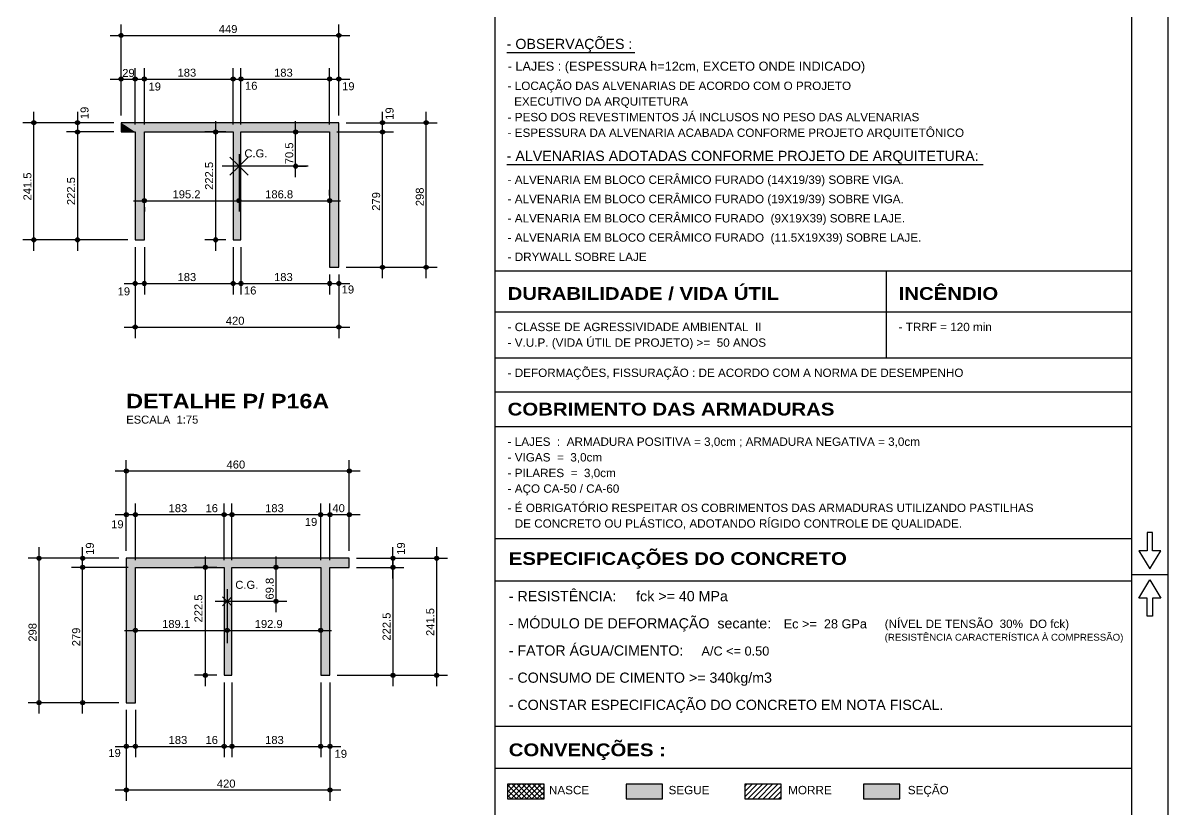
# Model space of a CAD drawing. Extents: x 0 to 13080, y 0 to 6750.
# Drawn here: x 10719 to 13080, y 1766 to 3387 of the extents above; entities that cross this region are included whole.
import ezdxf

# ---------------------------------------------------------------- set-up
doc = ezdxf.new("R2010")
doc.units = 0
doc.header["$MEASUREMENT"] = 0
doc.linetypes.add('ESTILO_TQS_0007', pattern=[2.1, 1.5, -0.2, 0.2, -0.2])
for name, color, linetype in [('MTH-179', 1, 'CONTINUOUS'), ('MTH-18', 1, 'CONTINUOUS'), ('MTH-226', 6, 'CONTINUOUS'), ('MTH-230', 1, 'CONTINUOUS'), ('MTH-COTAS7', 31, 'CONTINUOUS'), ('MTH-EIXO-217', 8, 'CONTINUOUS'), ('MTH-HACHURA-PILAR', 1, 'CONTINUOUS'), ('MTH-LINHA-SEÇÃO', 16, 'CONTINUOUS'), ('MTH-MARGEM', 5, 'CONTINUOUS'), ('MTH-PILAR-MORRE', 5, 'CONTINUOUS'), ('MTH-PILAR-NASCE', 5, 'CONTINUOUS'), ('MTH-PILAR-SEGUE', 5, 'CONTINUOUS'), ('MTH-SIMB_COTA', 3, 'CONTINUOUS'), ('MTH-SOMBRA21', 150, 'CONTINUOUS'), ('MTH-SOMBRA25', 253, 'CONTINUOUS'), ('MTH-TXT-NEGRITO', 5, 'CONTINUOUS'), ('MTH-TXT-NOTAS', 3, 'CONTINUOUS'), ('MTH-TXT2', 5, 'CONTINUOUS')]:
    doc.layers.add(name, color=color, linetype=linetype)
doc.styles.add('TQS_ARIAL', font='arial.ttf')
doc.styles.add('TQS_ARIAL_BLACK', font='ariblk.ttf')

msp = doc.modelspace()

# ---------------------------------------------------------------- linework, layer by layer
at = {"layer": 'MTH-179', "linetype": 'Continuous'}
for p, q in [((13080, 0), (13080, 6750)), ((13005, 2250), (13080, 2250))]:
    msp.add_line(p, q, dxfattribs=at)
for points in [[(13042.5, 2261.25), (13065, 2298.75), (13048.125, 2298.75), (13048.125, 2336.25), (13036.875, 2336.25), (13036.875, 2298.75), (13020, 2298.75), (13042.5, 2261.25)], [(13042.5, 2238.75), (13065, 2201.25), (13048.125, 2201.25), (13048.125, 2163.75), (13036.875, 2163.75), (13036.875, 2201.25), (13020, 2201.25), (13042.5, 2238.75)]]:
    msp.add_lwpolyline(points, dxfattribs=at)
at = {"layer": 'MTH-18', "linetype": 'Continuous'}
for p, q in [((11692.500316, 2791.438613), (13005.000316, 2791.438613)), ((11692.500316, 2555.20104), (13005.000316, 2555.20104)), ((11692.500206, 2236.860211), (13005.000206, 2236.860211)), ((11692.500158, 1850.317545), (13005.000006, 1850.317545))]:
    msp.add_line(p, q, dxfattribs=at)
at = {"layer": 'MTH-226', "linetype": 'Continuous'}
for p, q in [((11692.500316, 2876.188613), (13005.000316, 2876.188613)), ((12498.750357, 2876.188613), (12498.750357, 2696.938613)), ((11692.500275, 2696.938613), (13005.000275, 2696.938613)), ((11692.500316, 2626.45104), (13005.000316, 2626.45104)), ((11692.500316, 2323.860211), (13005.000316, 2323.860211)), ((11692.500316, 2323.860211), (13005.000316, 2323.860211)), ((11692.500158, 1937.317545), (13005.000006, 1937.317545))]:
    msp.add_line(p, q, dxfattribs=at)
at = {"layer": 'MTH-230', "linetype": 'Continuous'}
for p, q in [((11692.499993, 75), (11692.499993, 6675)), ((11716.262098, 3326.035235), (11980.283165, 3326.035235)), ((11716.262098, 3095.067938), (12698.460892, 3095.067938))]:
    msp.add_line(p, q, dxfattribs=at)
at = {"layer": 'MTH-COTAS7', "linetype": 'Continuous'}
for p, q in [((10921.196585, 3196.486818), (10921.196585, 3383.986818)), ((11370.196586, 3196.486818), (11370.196586, 3383.986818)), ((10898.696585, 3361.486818), (11392.696586, 3361.486818)), ((10921.196585, 3196.486818), (10921.196585, 3293.986818)), ((10950.196586, 3177.486818), (10950.196586, 3293.986818)), ((10950.196586, 3177.486818), (10950.196586, 3293.986818)), ((10969.196586, 3177.486821), (10969.196586, 3293.986818)), ((10969.196586, 3177.486821), (10969.196586, 3293.986818)), ((11152.196586, 3177.486821), (11152.196586, 3293.986818)), ((11152.196586, 3177.486821), (11152.196586, 3293.986818)), ((11168.196586, 3177.486825), (11168.196586, 3293.986818)), ((11168.196586, 3177.486825), (11168.196586, 3293.986818)), ((11351.196586, 3177.486825), (11351.196586, 3293.986818)), ((11351.196586, 3177.486825), (11351.196586, 3293.986818)), ((11370.196586, 3196.486818), (11370.196586, 3293.986818)), ((10898.696585, 3271.486818), (10972.696586, 3271.486818)), ((10927.696586, 3271.486818), (10991.696586, 3271.486818)), ((10946.696586, 3271.486818), (11174.696586, 3271.486818)), ((11129.696586, 3271.486818), (11190.696586, 3271.486818)), ((11145.696586, 3271.486818), (11373.696586, 3271.486818)), ((11328.696586, 3271.486818), (11392.696586, 3271.486818)), ((10741.196585, 2917.486827), (10741.196585, 3203.986818)), ((10831.196585, 3203.986818), (10831.196585, 3139.986818)), ((11460.196586, 3139.986825), (11460.196586, 3203.986818)), ((11550.196586, 2860.986818), (11550.196586, 3203.986818)), ((10906.196585, 3181.486818), (10718.696585, 3181.486818)), ((10906.196585, 3181.486818), (10808.696585, 3181.486818)), ((10831.196585, 3184.986818), (10831.196585, 2917.486827)), ((11116.212602, 2917.486827), (11116.212602, 3184.986821)), ((11281.091981, 3069.457692), (11281.091981, 3184.986825)), ((11385.196586, 3181.486818), (11572.696586, 3181.486818)), ((11385.196586, 3181.486818), (11482.696586, 3181.486818)), ((11460.196586, 2860.986818), (11460.196586, 3184.986825)), ((10906.196585, 3162.486818), (10808.696585, 3162.486818)), ((10906.196585, 3162.486818), (10808.696585, 3162.486818)), ((11137.196586, 3162.486821), (11093.712602, 3162.486821)), ((11281.830567, 3162.486825), (11303.591981, 3162.486825)), ((11366.196586, 3162.486825), (11482.696586, 3162.486825)), ((11366.196586, 3162.486825), (11482.696586, 3162.486825)), ((11164.430598, 3091.957692), (11145.680598, 3110.707692)), ((11164.430598, 3091.957692), (11183.180598, 3110.707692)), ((11164.430598, 3091.957692), (11145.680598, 3073.207692)), ((11164.430598, 3091.957692), (11183.180598, 3073.207692)), ((11279.060371, 3091.957692), (11303.591981, 3091.957692)), ((11351.196586, 3031.663843), (11351.196586, 3043.229473)), ((10946.696586, 3020.729473), (11186.930598, 3020.729473)), ((10969.196586, 3007.281114), (10969.196586, 2998.229473)), ((11141.930598, 3020.729473), (11373.696586, 3020.729473)), ((11164.430598, 3021.679252), (11164.430598, 2998.229473)), ((11164.430598, 3021.679252), (11164.430598, 2998.229473)), ((10935.196586, 2939.986827), (10718.696585, 2939.986827)), ((10935.196586, 2939.986827), (10808.696585, 2939.986827)), ((11137.196586, 2939.986827), (11093.712602, 2939.986827)), ((10950.196586, 2924.986827), (10950.196586, 2737.486827)), ((10950.196586, 2924.986827), (10950.196586, 2827.486827)), ((10969.196586, 2924.986827), (10969.196586, 2827.486827)), ((10969.196586, 2924.986827), (10969.196586, 2827.486827)), ((11152.196586, 2924.986827), (11152.196586, 2827.486827)), ((11152.196586, 2924.986827), (11152.196586, 2827.486827)), ((11168.196586, 2924.986827), (11168.196586, 2827.486827)), ((11168.196586, 2924.986827), (11168.196586, 2827.486827)), ((11385.196586, 2883.486818), (11482.696586, 2883.486818)), ((11385.196586, 2883.486818), (11572.696586, 2883.486818)), ((11351.196586, 2868.486818), (11351.196586, 2827.486827)), ((11351.196586, 2868.486818), (11351.196586, 2827.486827)), ((11370.196586, 2868.486818), (11370.196586, 2737.486827)), ((11370.196586, 2868.486818), (11370.196586, 2827.486827)), ((10927.696586, 2849.986827), (10991.696586, 2849.986827)), ((10946.696586, 2849.986827), (11174.696586, 2849.986827)), ((11129.696586, 2849.986827), (11190.696586, 2849.986827)), ((11145.696586, 2849.986827), (11373.696586, 2849.986827)), ((11328.696586, 2849.986827), (11392.696586, 2849.986827)), ((10927.696586, 2759.986827), (11392.696586, 2759.986827)), ((10931.741438, 2298.388406), (10931.741438, 2485.888406)), ((11391.741439, 2298.388406), (11391.741439, 2485.888406)), ((10909.241438, 2463.388406), (11414.241439, 2463.388406)), ((10931.741438, 2298.388406), (10931.741438, 2395.888406)), ((10950.741438, 2279.388413), (10950.741438, 2395.888406)), ((10950.741438, 2279.388413), (10950.741438, 2395.888406)), ((11133.741438, 2279.388413), (11133.741438, 2395.888406)), ((11133.741438, 2279.388413), (11133.741438, 2395.888406)), ((11149.741438, 2279.388409), (11149.741438, 2395.888406)), ((11149.741438, 2279.388409), (11149.741438, 2395.888406)), ((11332.741438, 2279.388409), (11332.741438, 2395.888406)), ((11332.741438, 2279.388409), (11332.741438, 2395.888406)), ((11351.741438, 2279.388406), (11351.741438, 2395.888406)), ((11351.741438, 2279.388406), (11351.741438, 2395.888406)), ((11391.741439, 2298.388406), (11391.741439, 2395.888406)), ((10909.241438, 2373.388406), (10973.241438, 2373.388406)), ((10928.241438, 2373.388406), (11156.241438, 2373.388406)), ((11111.241438, 2373.388406), (11172.241438, 2373.388406)), ((11127.241438, 2373.388406), (11355.241438, 2373.388406)), ((11310.241438, 2373.388406), (11374.241438, 2373.388406)), ((11329.241438, 2373.388406), (11414.241439, 2373.388406)), ((10751.741438, 2305.888406), (10751.741438, 1962.888406)), ((10841.741438, 2241.888413), (10841.741438, 2305.888406)), ((11481.741439, 2241.888406), (11481.741439, 2305.888406)), ((11571.741439, 2305.888406), (11571.741439, 2019.388415)), ((10916.741438, 2283.388406), (10729.241438, 2283.388406)), ((10916.741438, 2283.388406), (10819.241438, 2283.388406)), ((10841.741438, 1962.888406), (10841.741438, 2286.888413)), ((11094.878847, 2019.388415), (11094.878847, 2286.888413)), ((11240.720015, 2172.12553), (11240.720015, 2286.888409)), ((11406.741439, 2283.388406), (11594.241439, 2283.388406)), ((11406.741439, 2283.388406), (11504.241439, 2283.388406)), ((11481.741439, 2286.888406), (11481.741439, 2019.388415)), ((10935.741438, 2264.388413), (10819.241438, 2264.388413)), ((10935.741438, 2264.388413), (10819.241438, 2264.388413)), ((11118.741438, 2264.388413), (11072.378847, 2264.388413)), ((11249.183733, 2264.388409), (11263.220015, 2264.388409)), ((11406.741439, 2264.388406), (11504.241439, 2264.388406)), ((11406.741439, 2264.388406), (11504.241439, 2264.388406)), ((11149.263965, 2204.00053), (11130.513965, 2185.25053)), ((11130.513965, 2204.00053), (11149.263965, 2185.25053)), ((11236.455184, 2194.62553), (11263.220015, 2194.62553)), ((10950.741438, 2134.188535), (10950.741438, 2157.090079)), ((10928.241438, 2134.590079), (11162.388965, 2134.590079)), ((11117.388965, 2134.590079), (11355.241438, 2134.590079)), ((11332.741438, 2131.245302), (11332.741438, 2112.090079)), ((11118.741438, 2041.888415), (11072.378847, 2041.888415)), ((11366.741438, 2041.888415), (11594.241439, 2041.888415)), ((11366.741438, 2041.888415), (11504.241439, 2041.888415)), ((11133.741438, 2026.888415), (11133.741438, 1872.888406)), ((11133.741438, 2026.888415), (11133.741438, 1872.888406)), ((11149.741438, 2026.888415), (11149.741438, 1872.888406)), ((11149.741438, 2026.888415), (11149.741438, 1872.888406)), ((11332.741438, 2026.888415), (11332.741438, 1872.888406)), ((11332.741438, 2026.888415), (11332.741438, 1872.888406)), ((11351.741438, 2026.888415), (11351.741438, 1782.888406)), ((11351.741438, 2026.888415), (11351.741438, 1872.888406)), ((10916.741438, 1985.388406), (10729.241438, 1985.388406)), ((10916.741438, 1985.388406), (10819.241438, 1985.388406)), ((10931.741438, 1970.388406), (10931.741438, 1782.888406)), ((10931.741438, 1970.388406), (10931.741438, 1872.888406)), ((10950.741438, 1970.388406), (10950.741438, 1872.888406)), ((10950.741438, 1970.388406), (10950.741438, 1872.888406)), ((10909.241438, 1895.388406), (10973.241438, 1895.388406)), ((10928.241438, 1895.388406), (11156.241438, 1895.388406)), ((11111.241438, 1895.388406), (11172.241438, 1895.388406)), ((11127.241438, 1895.388406), (11355.241438, 1895.388406)), ((11310.241438, 1895.388406), (11374.241438, 1895.388406)), ((10909.241438, 1805.388406), (11374.241438, 1805.388406))]:
    msp.add_line(p, q, dxfattribs=at)
at = {"layer": 'MTH-EIXO-217', "linetype": 'ESTILO_TQS_0007'}
for p, q in [((11164.430598, 3116.957692), (11164.430598, 3017.118637)), ((11307.031212, 3091.957692), (11129.696586, 3091.957692)), ((11139.888965, 2219.62553), (11139.888965, 2108.311935)), ((11114.888965, 2194.62553), (11262.048934, 2194.62553))]:
    msp.add_line(p, q, dxfattribs=at)
at = {"layer": 'MTH-HACHURA-PILAR', "linetype": 'Continuous'}
for p, q in [((11718.164134, 1790.384926), (11744.855577, 1817.076369)), ((11718.164134, 1800.991528), (11734.248975, 1817.076369)), ((11718.164134, 1811.59813), (11723.642373, 1817.076369)), ((11718.164134, 1815.859658), (11746.948156, 1787.075636)), ((11718.164134, 1805.253056), (11736.341554, 1787.075636)), ((11718.164134, 1794.646454), (11725.734952, 1787.075636)), ((11725.461446, 1787.075636), (11755.462178, 1817.076369)), ((11727.554025, 1817.076369), (11757.554757, 1787.075636)), ((11736.068048, 1787.075636), (11766.06878, 1817.076369)), ((11738.160627, 1817.076369), (11768.161359, 1787.075636)), ((11746.674649, 1787.075636), (11776.675382, 1817.076369)), ((11748.767228, 1817.076369), (11778.767961, 1787.075636)), ((11757.281251, 1787.075636), (11787.281983, 1817.076369)), ((11759.37383, 1817.076369), (11789.374563, 1787.075636)), ((11767.887853, 1787.075636), (11793.164134, 1812.351918)), ((11769.980432, 1817.076369), (11793.164134, 1793.892666)), ((11778.494454, 1787.075636), (11793.164134, 1801.745316)), ((11780.587034, 1817.076369), (11793.164134, 1804.499268)), ((11791.193635, 1817.076369), (11793.164134, 1815.10587)), ((12207.164134, 1791.481247), (12232.759256, 1817.076369)), ((12207.164134, 1802.087849), (12222.152654, 1817.076369)), ((12207.164134, 1812.694451), (12211.546052, 1817.076369)), ((12213.365125, 1787.075636), (12243.365857, 1817.076369)), ((12223.971727, 1787.075636), (12253.972459, 1817.076369)), ((12234.578328, 1787.075636), (12264.579061, 1817.076369)), ((12245.18493, 1787.075636), (12275.185662, 1817.076369)), ((12255.791532, 1787.075636), (12282.164134, 1813.448239)), ((12266.398133, 1787.075636), (12282.164134, 1802.841637)), ((11789.101056, 1787.075636), (11793.164134, 1791.138714)), ((12277.004735, 1787.075636), (12282.164134, 1792.235035))]:
    msp.add_line(p, q, dxfattribs=at)
at = {"layer": 'MTH-LINHA-SEÇÃO', "linetype": 'Continuous'}
msp.add_lwpolyline([(12451.664134, 1787.075636), (12526.664134, 1787.075636), (12526.664134, 1817.076369), (12451.664134, 1817.076369), (12451.664134, 1787.075636)], dxfattribs=at)
at = {"layer": 'MTH-MARGEM', "linetype": 'Continuous'}
msp.add_line((13005, 74.999931), (13005, 6675), dxfattribs=at)
at = {"layer": 'MTH-PILAR-MORRE', "linetype": 'Continuous'}
msp.add_lwpolyline([(12207.164134, 1787.075636), (12282.164134, 1787.075636), (12282.164134, 1817.076369), (12207.164134, 1817.076369), (12207.164134, 1787.075636)], dxfattribs=at)
at = {"layer": 'MTH-PILAR-NASCE', "linetype": 'Continuous'}
msp.add_lwpolyline([(11718.164134, 1787.075636), (11793.164134, 1787.075636), (11793.164134, 1817.076369), (11718.164134, 1817.076369), (11718.164134, 1787.075636)], dxfattribs=at)
at = {"layer": 'MTH-PILAR-SEGUE', "linetype": 'Continuous'}
for points in [[(10950.196586, 2939.986827), (10969.196586, 2939.986827), (10969.196586, 3162.486821), (11152.196586, 3162.486821), (11152.196586, 2939.986827), (11168.196586, 2939.986827), (11168.196586, 3162.486825), (11351.196586, 3162.486825), (11351.196586, 2883.486818), (11370.196586, 2883.486818), (11370.196586, 3181.486818), (10921.196585, 3181.486818), (10921.196585, 3162.486818), (10950.196586, 3162.486818), (10950.196586, 2939.986827)], [(11351.741438, 2041.888415), (11351.741438, 2264.388406), (11391.741439, 2264.388406), (11391.741439, 2283.388406), (10931.741438, 2283.388406), (10931.741438, 1985.388406), (10950.741438, 1985.388406), (10950.741438, 2264.388413), (11133.741438, 2264.388413), (11133.741438, 2041.888415), (11149.741438, 2041.888415), (11149.741438, 2264.388409), (11332.741438, 2264.388409), (11332.741438, 2041.888415), (11351.741438, 2041.888415)], [(11962.664134, 1787.075636), (12037.664134, 1787.075636), (12037.664134, 1817.076369), (11962.664134, 1817.076369), (11962.664134, 1787.075636)]]:
    msp.add_lwpolyline(points, dxfattribs=at)
at = {"layer": 'MTH-SIMB_COTA', "linetype": 'Continuous'}
for centre, radius in [((10921.196585, 3361.486818), 4.200001), ((10921.196585, 3361.486818), 2.1), ((11370.196586, 3361.486818), 4.200001), ((11370.196586, 3361.486818), 2.1), ((10921.196585, 3271.486818), 4.200001), ((10921.196585, 3271.486818), 2.1), ((10950.196586, 3271.486818), 4.200001), ((10950.196586, 3271.486818), 4.200001), ((10950.196586, 3271.486818), 2.1), ((10950.196586, 3271.486818), 2.1), ((10969.196586, 3271.486818), 4.200001), ((10969.196586, 3271.486818), 4.200001), ((10969.196586, 3271.486818), 2.1), ((10969.196586, 3271.486818), 2.1), ((11152.196586, 3271.486818), 4.200001), ((11152.196586, 3271.486818), 4.200001), ((11152.196586, 3271.486818), 2.1), ((11152.196586, 3271.486818), 2.1), ((11168.196586, 3271.486818), 4.200001), ((11168.196586, 3271.486818), 4.200001), ((11168.196586, 3271.486818), 2.1), ((11168.196586, 3271.486818), 2.1), ((11351.196586, 3271.486818), 4.200001), ((11351.196586, 3271.486818), 4.200001), ((11351.196586, 3271.486818), 2.1), ((11351.196586, 3271.486818), 2.1), ((11370.196586, 3271.486818), 4.200001), ((11370.196586, 3271.486818), 2.1), ((10741.196585, 3181.486818), 4.200001), ((10741.196585, 3181.486818), 2.1), ((10831.196585, 3181.486818), 4.200001), ((10831.196585, 3162.486818), 4.200001), ((10831.196585, 3162.486818), 4.200001), ((10831.196585, 3181.486818), 2.1), ((10831.196585, 3162.486818), 2.1), ((10831.196585, 3162.486818), 2.1), ((11116.212602, 3162.486821), 4.200001), ((11116.212602, 3162.486821), 2.1), ((11281.091981, 3162.486825), 4.200001), ((11281.091981, 3162.486825), 2.1), ((11460.196586, 3181.486818), 4.200001), ((11460.196586, 3162.486825), 4.200001), ((11460.196586, 3162.486825), 4.200001), ((11460.196586, 3181.486818), 2.1), ((11460.196586, 3162.486825), 2.1), ((11460.196586, 3162.486825), 2.1), ((11550.196586, 3181.486818), 4.200001), ((11550.196586, 3181.486818), 2.1), ((11281.091981, 3091.957692), 4.200001), ((11281.091981, 3091.957692), 2.1), ((10969.196586, 3020.729473), 4.200001), ((10969.196586, 3020.729473), 2.1), ((11164.430598, 3020.729473), 4.200001), ((11164.430598, 3020.729473), 4.200001), ((11164.430598, 3020.729473), 2.1), ((11164.430598, 3020.729473), 2.1), ((11351.196586, 3020.729473), 4.200001), ((11351.196586, 3020.729473), 2.1), ((10741.196585, 2939.986827), 4.200001), ((10741.196585, 2939.986827), 2.1), ((10831.196585, 2939.986827), 4.200001), ((10831.196585, 2939.986827), 2.1), ((11116.212602, 2939.986827), 4.200001), ((11116.212602, 2939.986827), 2.1), ((11460.196586, 2883.486818), 4.200001), ((11460.196586, 2883.486818), 2.1), ((11550.196586, 2883.486818), 4.200001), ((11550.196586, 2883.486818), 2.1), ((10950.196586, 2849.986827), 4.200001), ((10950.196586, 2849.986827), 2.1), ((10969.196586, 2849.986827), 4.200001), ((10969.196586, 2849.986827), 4.200001), ((10969.196586, 2849.986827), 2.1), ((10969.196586, 2849.986827), 2.1), ((11152.196586, 2849.986827), 4.200001), ((11152.196586, 2849.986827), 4.200001), ((11152.196586, 2849.986827), 2.1), ((11152.196586, 2849.986827), 2.1), ((11168.196586, 2849.986827), 4.200001), ((11168.196586, 2849.986827), 4.200001), ((11168.196586, 2849.986827), 2.1), ((11168.196586, 2849.986827), 2.1), ((11351.196586, 2849.986827), 4.200001), ((11351.196586, 2849.986827), 4.200001), ((11351.196586, 2849.986827), 2.1), ((11351.196586, 2849.986827), 2.1), ((11370.196586, 2849.986827), 4.200001), ((11370.196586, 2849.986827), 2.1), ((10950.196586, 2759.986827), 4.200001), ((11370.196586, 2759.986827), 4.200001), ((10950.196586, 2759.986827), 2.1), ((11370.196586, 2759.986827), 2.1), ((10931.741438, 2463.388406), 4.200001), ((10931.741438, 2463.388406), 2.1), ((11391.741439, 2463.388406), 4.200001), ((11391.741439, 2463.388406), 2.1), ((10931.741438, 2373.388406), 4.200001), ((10931.741438, 2373.388406), 2.1), ((10950.741438, 2373.388406), 4.200001), ((10950.741438, 2373.388406), 4.200001), ((10950.741438, 2373.388406), 2.1), ((10950.741438, 2373.388406), 2.1), ((11133.741438, 2373.388406), 4.200001), ((11133.741438, 2373.388406), 4.200001), ((11133.741438, 2373.388406), 2.1), ((11133.741438, 2373.388406), 2.1), ((11149.741438, 2373.388406), 4.200001), ((11149.741438, 2373.388406), 4.200001), ((11149.741438, 2373.388406), 2.1), ((11149.741438, 2373.388406), 2.1), ((11332.741438, 2373.388406), 4.200001), ((11332.741438, 2373.388406), 4.200001), ((11332.741438, 2373.388406), 2.1), ((11332.741438, 2373.388406), 2.1), ((11351.741438, 2373.388406), 4.200001), ((11351.741438, 2373.388406), 4.200001), ((11351.741438, 2373.388406), 2.1), ((11351.741438, 2373.388406), 2.1), ((11391.741439, 2373.388406), 4.200001), ((11391.741439, 2373.388406), 2.1), ((10751.741438, 2283.388406), 4.200001), ((10751.741438, 2283.388406), 2.1), ((10841.741438, 2283.388406), 4.200001), ((10841.741438, 2264.388413), 4.200001), ((10841.741438, 2264.388413), 4.200001), ((10841.741438, 2283.388406), 2.1), ((11094.878847, 2264.388413), 4.200001), ((11240.720015, 2264.388409), 4.200001), ((11481.741439, 2283.388406), 4.200001), ((11481.741439, 2264.388406), 4.200001), ((11481.741439, 2264.388406), 4.200001), ((11481.741439, 2283.388406), 2.1), ((11571.741439, 2283.388406), 4.200001), ((11571.741439, 2283.388406), 2.1), ((10841.741438, 2264.388413), 2.1), ((10841.741438, 2264.388413), 2.1), ((11094.878847, 2264.388413), 2.1), ((11240.720015, 2264.388409), 2.1), ((11481.741439, 2264.388406), 2.1), ((11481.741439, 2264.388406), 2.1), ((11240.720015, 2194.62553), 4.200001), ((11240.720015, 2194.62553), 2.1), ((10950.741438, 2134.590079), 4.200001), ((10950.741438, 2134.590079), 2.1), ((11139.888965, 2134.590079), 4.200001), ((11139.888965, 2134.590079), 4.200001), ((11139.888965, 2134.590079), 2.1), ((11139.888965, 2134.590079), 2.1), ((11332.741438, 2134.590079), 4.200001), ((11332.741438, 2134.590079), 2.1), ((11094.878847, 2041.888415), 4.200001), ((11094.878847, 2041.888415), 2.1), ((11481.741439, 2041.888415), 4.200001), ((11481.741439, 2041.888415), 2.1), ((11571.741439, 2041.888415), 4.200001), ((11571.741439, 2041.888415), 2.1), ((10751.741438, 1985.388406), 4.200001), ((10751.741438, 1985.388406), 2.1), ((10841.741438, 1985.388406), 4.200001), ((10841.741438, 1985.388406), 2.1), ((10931.741438, 1895.388406), 4.200001), ((10931.741438, 1895.388406), 2.1), ((10950.741438, 1895.388406), 4.200001), ((10950.741438, 1895.388406), 4.200001), ((10950.741438, 1895.388406), 2.1), ((10950.741438, 1895.388406), 2.1), ((11133.741438, 1895.388406), 4.200001), ((11133.741438, 1895.388406), 4.200001), ((11133.741438, 1895.388406), 2.1), ((11133.741438, 1895.388406), 2.1), ((11149.741438, 1895.388406), 4.200001), ((11149.741438, 1895.388406), 4.200001), ((11149.741438, 1895.388406), 2.1), ((11149.741438, 1895.388406), 2.1), ((11332.741438, 1895.388406), 4.200001), ((11332.741438, 1895.388406), 4.200001), ((11332.741438, 1895.388406), 2.1), ((11332.741438, 1895.388406), 2.1), ((11351.741438, 1895.388406), 4.200001), ((11351.741438, 1895.388406), 2.1), ((10931.741438, 1805.388406), 4.200001), ((10931.741438, 1805.388406), 2.1), ((11351.741438, 1805.388406), 4.200001), ((11351.741438, 1805.388406), 2.1)]:
    msp.add_circle(centre, radius, dxfattribs=at)
at = {"layer": 'MTH-SOMBRA21', "linetype": 'Continuous'}
for points in [[(12451.664134, 1787.075636), (12526.664134, 1787.075636), (12526.664134, 1817.076369)], [(12451.664134, 1787.075636), (12526.664134, 1817.076369), (12451.664134, 1817.076369)], [(12451.664134, 1787.075636), (12451.664134, 1817.076369), (12451.664134, 1787.075636)]]:
    msp.add_solid(points, dxfattribs=at)
at = {"layer": 'MTH-SOMBRA25', "linetype": 'Continuous'}
for points in [[(11370.196586, 3181.486818), (10921.196585, 3181.486818), (10950.196586, 3162.486818)], [(10950.196586, 3162.486818), (10921.196585, 3181.486818), (10921.196585, 3162.486818)], [(11370.196586, 3181.486818), (10950.196586, 3162.486818), (10969.196586, 3162.486821)], [(11370.196586, 3181.486818), (10969.196586, 3162.486821), (11152.196586, 3162.486821)], [(11370.196586, 3181.486818), (11152.196586, 3162.486821), (11168.196586, 3162.486825)], [(11370.196586, 3181.486818), (11168.196586, 3162.486825), (11351.196586, 3162.486825)], [(11370.196586, 3181.486818), (11351.196586, 3162.486825), (11351.196586, 2883.486818)], [(11370.196586, 3181.486818), (11351.196586, 2883.486818), (11370.196586, 2883.486818)], [(10969.196586, 3162.486821), (10950.196586, 3162.486818), (10950.196586, 2939.986827)], [(10969.196586, 3162.486821), (10950.196586, 2939.986827), (10969.196586, 2939.986827)], [(11168.196586, 3162.486825), (11152.196586, 3162.486821), (11152.196586, 2939.986827)], [(11168.196586, 3162.486825), (11152.196586, 2939.986827), (11168.196586, 2939.986827)], [(11391.741439, 2283.388406), (10931.741438, 2283.388406), (10950.741438, 2264.388413)], [(10931.741438, 2283.388406), (10931.741438, 1985.388406), (10950.741438, 1985.388406)], [(10931.741438, 2283.388406), (10950.741438, 1985.388406), (10950.741438, 2264.388413)], [(11391.741439, 2283.388406), (10950.741438, 2264.388413), (11133.741438, 2264.388413)], [(11391.741439, 2283.388406), (11133.741438, 2264.388413), (11149.741438, 2264.388409)], [(11391.741439, 2283.388406), (11149.741438, 2264.388409), (11332.741438, 2264.388409)], [(11391.741439, 2283.388406), (11332.741438, 2264.388409), (11351.741438, 2264.388406)], [(11391.741439, 2283.388406), (11351.741438, 2264.388406), (11391.741439, 2264.388406)], [(11133.741438, 2264.388413), (11133.741438, 2041.888415), (11149.741438, 2041.888415)], [(11133.741438, 2264.388413), (11149.741438, 2041.888415), (11149.741438, 2264.388409)], [(11332.741438, 2264.388409), (11332.741438, 2041.888415), (11351.741438, 2041.888415)], [(11332.741438, 2264.388409), (11351.741438, 2041.888415), (11351.741438, 2264.388406)], [(11962.664134, 1787.075636), (12037.664134, 1787.075636), (12037.664134, 1817.076369)], [(11962.664134, 1787.075636), (12037.664134, 1817.076369), (11962.664134, 1817.076369)], [(11962.664134, 1787.075636), (11962.664134, 1817.076369), (11962.664134, 1787.075636)]]:
    msp.add_solid(points, dxfattribs=at)

# ---------------------------------------------------------------- texts
at = {"layer": 'MTH-COTAS7', "linetype": 'Continuous', "style": 'TQS_ARIAL'}
for s, p in [('449', (11122.596586, 3366.436818)), ('29', (10923.536998, 3275.902922)), ('183', (11037.596586, 3276.436818)), ('183', (11236.596586, 3276.436818)), ('19', (10977.677915, 3247.917171)), ('16', (11176.643267, 3249.430584)), ('19', (11376.863251, 3248.526615)), ('195.2', (11027.213592, 3025.679473)), ('186.8', (11218.213592, 3025.679473)), ('183', (11037.596586, 2854.936827)), ('183', (11236.596586, 2854.936827)), ('19', (10914.078815, 2825.445951)), ('16', (11174.51726, 2827.260502)), ('19', (11375.986107, 2829.341792)), ('420', (11137.096586, 2764.936827)), ('460', (11138.641439, 2468.338406)), ('183', (11019.141438, 2378.338406)), ('16', (11095.241444, 2378.338406)), ('183', (11218.141438, 2378.338406)), ('40', (11356.891439, 2378.338406)), ('19', (10900.670788, 2345.159359)), ('19', (11299.953198, 2350.026864)), ('189.1', (11005.715202, 2139.540079)), ('192.9', (11196.715202, 2139.540079)), ('183', (11019.141438, 1900.338406)), ('16', (11095.241444, 1900.338406)), ('183', (11218.141438, 1900.338406)), ('19', (10894.891294, 1873.426125)), ('19', (11361.448999, 1871.863513)), ('420', (11118.641438, 1810.338406))]:
    msp.add_text(s, height=16.5, dxfattribs=at).set_placement(p)
for s, p in [('19', (10853.960933, 3188.801175)), ('19', (11482.906378, 3187.582288)), ('70.5', (11276.141981, 3095.872258)), ('222.5', (11110.849501, 3043.027893)), ('241.5', (10736.246585, 3021.136823)), ('222.5', (10826.246585, 3011.636823)), ('298', (11545.246586, 3009.386818)), ('279', (11455.246586, 2999.886822)), ('19', (10864.958066, 2290.249657)), ('19', (11506.508797, 2290.543622)), ('69.8', (11235.770015, 2198.15697)), ('222.5', (11088.784414, 2150.903225)), ('241.5', (11566.791439, 2123.038411)), ('222.5', (11476.791439, 2113.538411)), ('298', (10746.791438, 2111.288406)), ('279', (10836.791438, 2101.78841))]:
    msp.add_text(s, height=16.5, rotation=90, dxfattribs=at).set_placement(p)
at = {"layer": 'MTH-TXT-NEGRITO', "linetype": 'Continuous', "style": 'TQS_ARIAL_BLACK'}
for s, height, p in [('DURABILIDADE / VIDA ÚTIL', 26.25, (11718.164682, 2816.188613)), ('INCÊNDIO', 26.25, (12524.414723, 2816.188613)), ('DETALHE P/ P16A', 30, (10931.741438, 2592.455775)), ('COBRIMENTO DAS ARMADURAS', 26.25, (11718.164682, 2577.70104)), ('ESPECIFICAÇÕES DO CONCRETO', 26.25, (11720.432522, 2269.573502)), ('CONVENÇÕES :', 26.25, (11720.432212, 1875.067545))]:
    msp.add_text(s, height=height, dxfattribs=at).set_placement(p)
at = {"layer": 'MTH-TXT-NOTAS', "linetype": 'Continuous', "style": 'TQS_ARIAL'}
for s, height, p in [('- LOCAÇÃO DAS ALVENARIAS DE ACORDO COM O PROJETO', 17.25, (11718.164365, 3248.988218)), ('  EXECUTIVO DA ARQUITETURA', 17.25, (11718.164365, 3216.738218)), ('- PESO DOS REVESTIMENTOS JÁ INCLUSOS NO PESO DAS ALVENARIAS', 17.25, (11718.164365, 3184.488218)), ('- ESPESSURA DA ALVENARIA ACABADA CONFORME PROJETO ARQUITETÔNICO', 17.25, (11718.164365, 3152.238218)), ('C.G.', 16.5, (11175.394039, 3110.014904)), ('- ALVENARIA EM BLOCO CERÂMICO FURADO (14X19/39) SOBRE VIGA.', 17.25, (11718.164365, 3055.317938)), ('- ALVENARIA EM BLOCO CERÂMICO FURADO (19X19/39) SOBRE VIGA.', 17.25, (11718.164365, 3015.567938)), ('- ALVENARIA EM BLOCO CERÂMICO FURADO  (9X19X39) SOBRE LAJE.', 17.25, (11718.164365, 2975.817938)), ('- ALVENARIA EM BLOCO CERÂMICO FURADO  (11.5X19X39) SOBRE LAJE.', 17.25, (11718.164365, 2936.067938)), ('- DRYWALL SOBRE LAJE', 17.25, (11718.164365, 2896.317938)), ('- CLASSE DE AGRESSIVIDADE AMBIENTAL  II', 17.25, (11718.164379, 2751.688613)), ('- TRRF = 120 min', 17.25, (12524.414379, 2751.688613)), ('- V.U.P. (VIDA ÚTIL DE PROJETO) >=  50 ANOS ', 17.25, (11718.164379, 2719.438613)), ('- DEFORMAÇÕES, FISSURAÇÃO : DE ACORDO COM A NORMA DE DESEMPENHO', 17.25, (11718.164337, 2657.188613)), ('ESCALA  1:75', 16.5, (10931.741438, 2560.955775)), ('- LAJES  :  ARMADURA POSITIVA = 3,0cm ; ARMADURA NEGATIVA = 3,0cm ', 17.25, (11718.164379, 2515.110211)), ('- VIGAS  =  3,0cm', 17.25, (11718.164379, 2482.860211)), ('- PILARES  =  3,0cm', 17.25, (11718.164379, 2450.610211)), ('- AÇO CA-50 / CA-60', 17.25, (11718.164379, 2418.360211)), ('- É OBRIGATÓRIO RESPEITAR OS COBRIMENTOS DAS ARMADURAS UTILIZANDO PASTILHAS', 17.25, (11718.164379, 2378.610211)), ('DE CONCRETO OU PLÁSTICO, ADOTANDO RÍGIDO CONTROLE DE QUALIDADE.', 17.25, (11732.845593, 2346.360211)), ('C.G.', 16.5, (11156.642897, 2220.263534)), ('fck >= 40 MPa ', 21, (11983.205983, 2194.708338)), ('- MÓDULO DE DEFORMAÇÃO  secante:', 21, (11720.432301, 2138.651539)), ('Ec >=  28 GPa', 18.75, (12287.287603, 2138.652424)), ('(NÍVEL DE TENSÃO  30%  DO fck)', 17.25, (12495.633003, 2139.515031)), ('(RESISTÊNCIA CARACTERÍSTICA À COMPRESSÃO)', 14.25, (12495.633003, 2113.265031)), ('A/C <= 0.50', 18.75, (12117.893023, 2082.596082)), ('- CONSUMO DE CIMENTO >= 340kg/m3', 21, (11720.432412, 2026.53899)), ('- CONSTAR ESPECIFICAÇÃO DO CONCRETO EM NOTA FISCAL.', 21, (11720.432412, 1970.482716)), ('SEÇÃO', 17.250003, (12543.319408, 1796.568556)), ('NASCE', 17.250003, (11803.365306, 1796.568556)), ('SEGUE', 17.250003, (12050.015697, 1796.568556)), ('MORRE', 17.250003, (12296.666087, 1796.568556))]:
    msp.add_text(s, height=height, dxfattribs=at).set_placement(p)
for s, p in [('- RESISTÊNCIA:', (11720.432191, 2194.707767)), ('- FATOR ÁGUA/CIMENTO:', (11720.432412, 2082.595264))]:
    msp.add_text(s, height=21, rotation=0.000113, dxfattribs=at).set_placement(p)
at = {"layer": 'MTH-TXT2', "linetype": 'Continuous', "style": 'TQS_ARIAL'}
for s, height, p in [('- OBSERVAÇÕES :', 21, (11716.262098, 3333.535235)), ('- LAJES : (ESPESSURA h=12cm, EXCETO ONDE INDICADO)', 18.75, (11718.164365, 3288.738218)), ('- ALVENARIAS ADOTADAS CONFORME PROJETO DE ARQUITETURA:', 21, (11716.262098, 3102.567938))]:
    msp.add_text(s, height=height, dxfattribs=at).set_placement(p)

doc.saveas('drawing.dxf')
